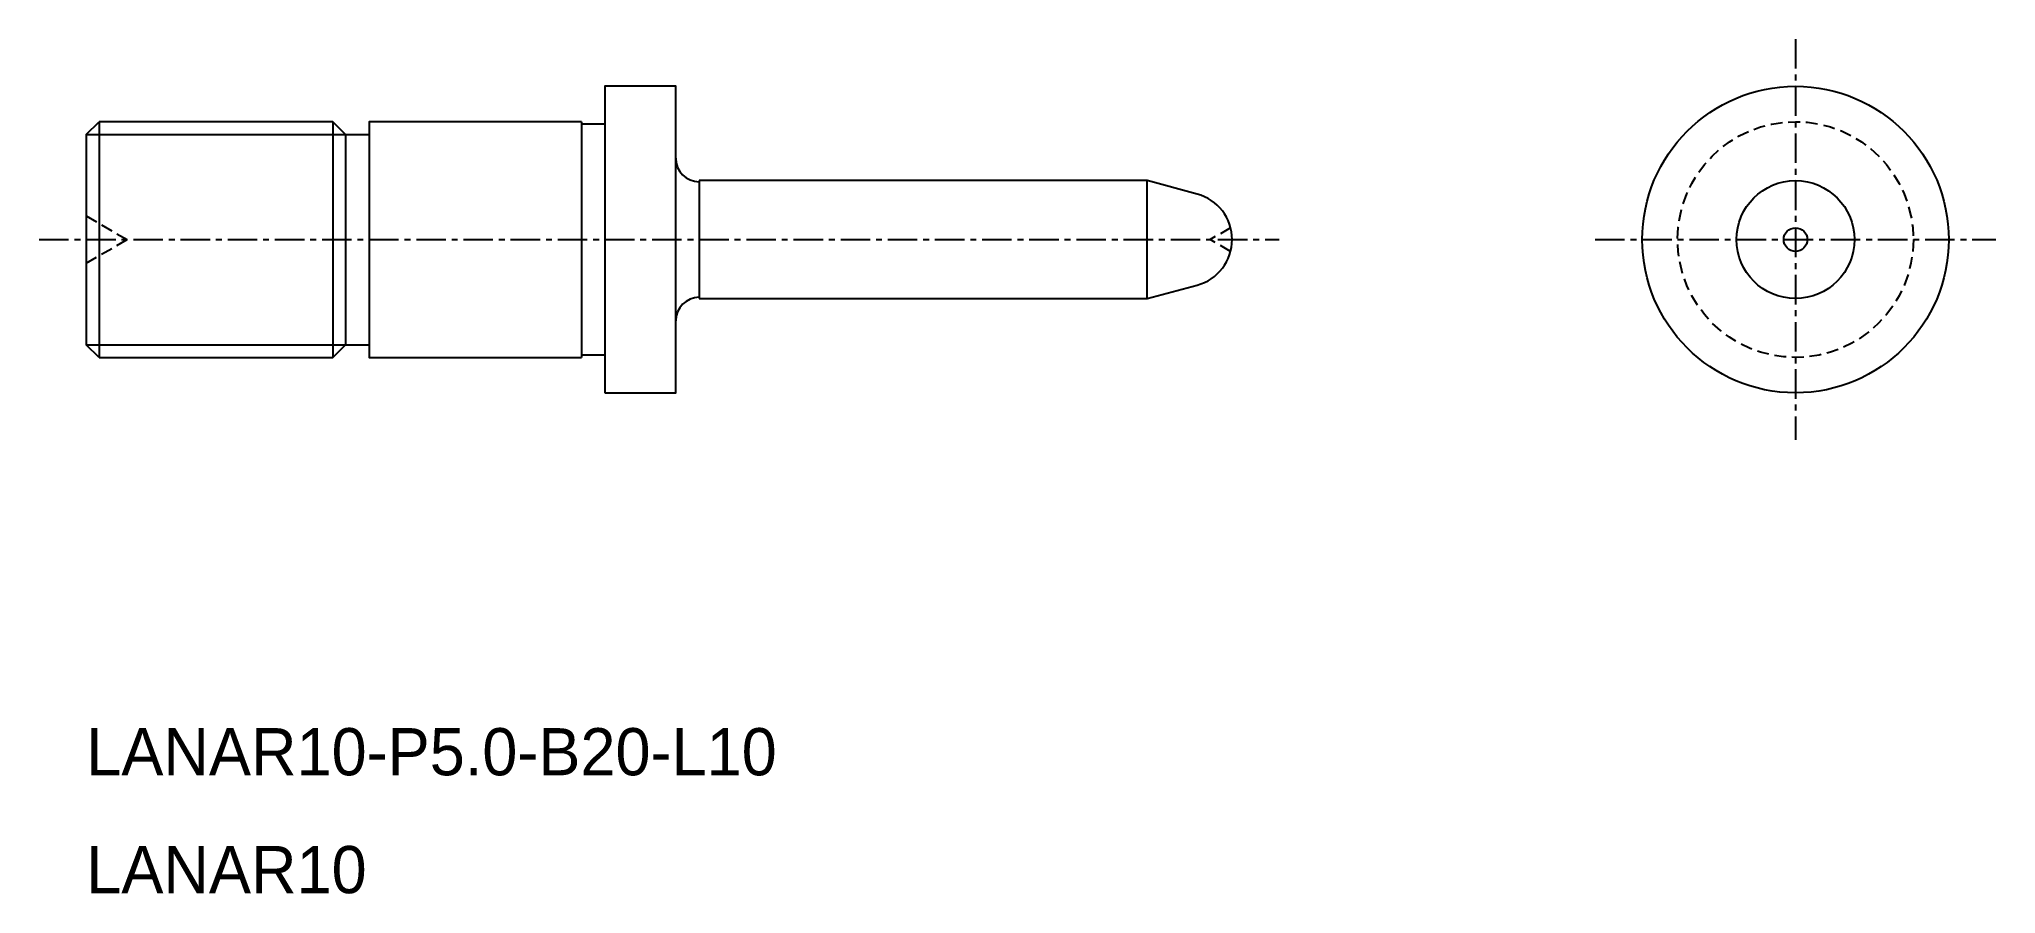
# Model space of a CAD drawing. Extents: x -1388.4 to -1305.4, y -677.4 to -641.2.
import ezdxf

# ---------------------------------------------------------------- set-up
doc = ezdxf.new("R2010")
doc.units = 0
doc.linetypes.add('CENTER', pattern=[2, 1.25, -0.25, 0.25, -0.25])
doc.linetypes.add('DASHED', pattern=[0.75, 0.5, -0.25])
doc.layers.get('0').update_dxf_attribs({"linetype": 'CONTINUOUS'})
doc.layers.add('CENTER', color=1, linetype='CENTER')

msp = doc.modelspace()

# ---------------------------------------------------------------- linework, layer by layer
at = {"color": 7, "linetype": 'CONTINUOUS'}
for p, q in [((-1386.394, -645.201), (-1385.853, -644.66)), ((-1385.853, -644.66), (-1385.853, -654.66)), ((-1375.936, -644.66), (-1385.853, -644.66)), ((-1375.936, -644.66), (-1375.936, -654.66)), ((-1375.394, -645.201), (-1375.936, -644.66)), ((-1365.394, -644.66), (-1365.394, -654.66)), ((-1386.394, -645.201), (-1386.394, -654.118)), ((-1375.394, -645.201), (-1374.394, -645.201)), ((-1375.394, -645.201), (-1375.394, -654.118)), ((-1341.394, -647.16), (-1360.394, -647.16)), ((-1360.394, -647.16), (-1360.394, -652.16)), ((-1341.394, -652.16), (-1341.394, -647.16)), ((-1360.394, -652.16), (-1341.394, -652.16)), ((-1385.853, -654.66), (-1386.394, -654.118)), ((-1385.853, -654.66), (-1375.936, -654.66)), ((-1375.936, -654.66), (-1375.394, -654.118)), ((-1375.394, -654.118), (-1374.394, -654.118))]:
    msp.add_line(p, q, dxfattribs=at)
at = {"color": 3, "linetype": 'CONTINUOUS'}
for p, q in [((-1386.394, -645.201), (-1375.394, -645.201)), ((-1386.394, -654.118), (-1375.394, -654.118))]:
    msp.add_line(p, q, dxfattribs=at)
at = {"color": 3, "linetype": 'DASHED'}
for p, q in [((-1386.394, -648.66), (-1384.662, -649.66)), ((-1386.394, -650.66), (-1384.662, -649.66)), ((-1337.855, -649.16), (-1338.721, -649.66)), ((-1337.855, -650.16), (-1338.721, -649.66))]:
    msp.add_line(p, q, dxfattribs=at)
at = {"color": 7, "linetype": 'CONTINUOUS'}
msp.add_lwpolyline([(-1364.394, -656.16), (-1361.394, -656.16), (-1361.394, -643.16), (-1364.394, -643.16)], close=True, dxfattribs=at)
for points in [[(-1365.394, -644.66), (-1374.394, -644.66), (-1374.394, -654.66), (-1365.394, -654.66)], [(-1364.394, -644.76), (-1365.394, -644.76)], [(-1364.394, -654.56), (-1365.394, -654.56)]]:
    msp.add_lwpolyline(points, dxfattribs=at)
msp.add_lwpolyline([(-1341.394, -652.16), (-1339.274, -651.592, 0.767327), (-1339.274, -647.728), (-1341.394, -647.16)], format="xyb", dxfattribs=at)
for radius in [6.5, 2.5, 0.5]:
    msp.add_circle((-1313.894, -649.66), radius, dxfattribs=at)
at = {"color": 3, "linetype": 'DASHED'}
msp.add_circle((-1313.894, -649.66), 5, dxfattribs=at)
at = {"color": 7}
for centre, start, end in [((-1360.394, -646.21), 180, 270), ((-1360.394, -653.11), 90, 180)]:
    msp.add_arc(centre, 1, start, end, dxfattribs=at)
at = {"layer": 'CENTER', "color": 1, "linetype": 'CENTER'}
for p, q in [((-1313.894, -641.16), (-1313.894, -658.16)), ((-1388.394, -649.66), (-1335.792, -649.66)), ((-1322.394, -649.66), (-1305.394, -649.66))]:
    msp.add_line(p, q, dxfattribs=at)

# ---------------------------------------------------------------- texts
at = {"color": 7, "linetype": 'CONTINUOUS'}
for s, p in [('LANAR10-P5.0-B20-L10', (-1386.394, -672.381)), ('LANAR10', (-1386.394, -677.381))]:
    msp.add_text(s, height=2, dxfattribs=at).set_placement(p)

doc.saveas('drawing.dxf')
